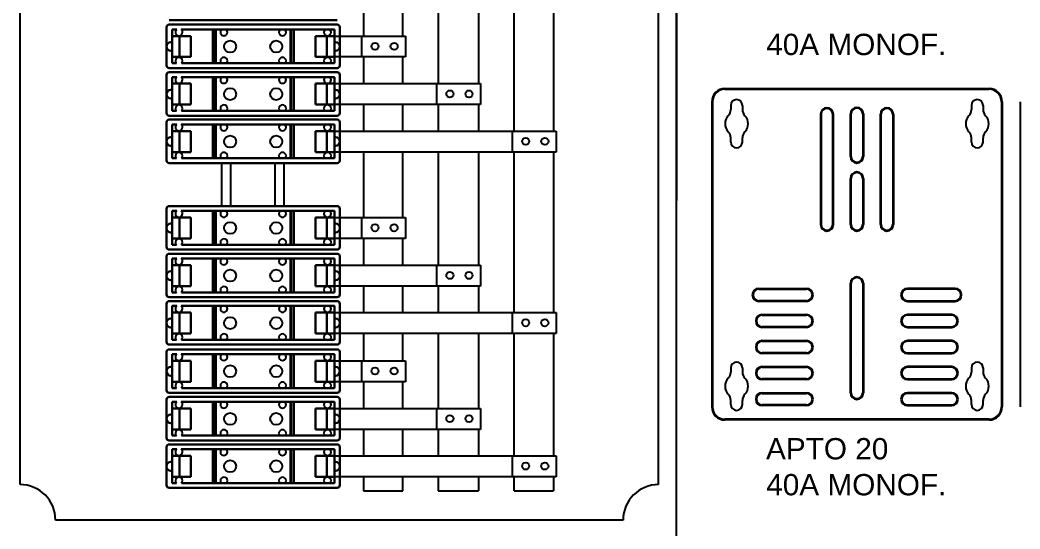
# Model space of a CAD drawing. Header units: millimetres. Extents: x 425 to 646, y 332 to 411.
# Drawn here: x 495.04 to 495.604, y 359.065 to 359.352 of the extents above; entities that cross this region are included whole.
import ezdxf

# ---------------------------------------------------------------- set-up
doc = ezdxf.new("R2010")
doc.units = ezdxf.units.MM
doc.styles.add('ARIAL', font='arial.ttf')

msp = doc.modelspace()

# ---------------------------------------------------------------- linework, layer by layer
for p, q in [((495.4099152381539, 359.2501881768012), (495.4099152381539, 359.8201881768011)), ((495.4099152381539, 359.0601881768011), (495.4099152381539, 359.8201881768011)), ((495.4099152381539, 359.8201881768011), (495.4099152381539, 359.2501881768012)), ((495.0399152381538, 359.0901881768013), (495.0399152381538, 359.7901881768014)), ((495.3999152381539, 359.0901881768013), (495.3999152381539, 359.7901881768014)), ((495.2756934122586, 359.3848130518093), (495.2756934122586, 359.3160186072787)), ((495.2984134122588, 359.3848130518093), (495.2984134122588, 359.3160186072787)), ((495.2334733708809, 359.3581167783486), (495.2334733708809, 359.3428374943389)), ((495.2556933708807, 359.3428374943389), (495.2556933708807, 359.3581167783486)), ((495.3184134536369, 359.2893223338181), (495.3184134536369, 359.3581167783486)), ((495.3406334536367, 359.3581167783486), (495.3406334536367, 359.2893223338181)), ((495.2149731489918, 359.3428374943389), (495.2572462626241, 359.3428374943389)), ((495.2324571252705, 359.3428374943389), (495.2324571252705, 359.3310374943389)), ((495.2572462626241, 359.3428374943389), (495.2572462626241, 359.3310374943389)), ((495.2572462626241, 359.3310374943389), (495.2149731489918, 359.3310374943389)), ((495.2334733708809, 359.3310374943389), (495.2334733708809, 359.3160186072787)), ((495.2556933708807, 359.3160186072787), (495.2556933708807, 359.3310374943389)), ((495.2149731489918, 359.3160186072787), (495.2994663040022, 359.3160186072787)), ((495.2746771666485, 359.3160186072787), (495.2746771666485, 359.3042186072785)), ((495.2994663040022, 359.3160186072787), (495.2994663040022, 359.3042186072785)), ((495.4372640768993, 359.3132590035389), (495.5861640768995, 359.3132590035389)), ((495.4372640768993, 359.3128590035385), (495.5861640768995, 359.3128590035385)), ((495.5795496638921, 359.307059036815), (495.5795496638921, 359.307059036815)), ((495.2994663040022, 359.3042186072785), (495.2149731489918, 359.3042186072785)), ((495.2334733708809, 359.3042186072785), (495.2334733708809, 359.2893223338181)), ((495.2556933708807, 359.2893223338181), (495.2556933708807, 359.3042186072785)), ((495.2756934122586, 359.3042186072785), (495.2756934122586, 359.2893223338181)), ((495.2984134122588, 359.3042186072785), (495.2984134122588, 359.2893223338181)), ((495.4298640768996, 359.3058590035387), (495.4298640768996, 359.1339790035386)), ((495.4302640768995, 359.3058590035387), (495.4302640768995, 359.1339790035386)), ((495.4405934899071, 359.303774036815), (495.4405934899071, 359.3014345477704)), ((495.4471634899069, 359.303774036815), (495.4471634899069, 359.3014345477704)), ((495.5762646638919, 359.303774036815), (495.5762646638919, 359.3014345477704)), ((495.5828346638921, 359.303774036815), (495.5828346638921, 359.3014345477704)), ((495.5931640768995, 359.3058590035387), (495.5931640768995, 359.1339790035386)), ((495.5935640768994, 359.3058590035387), (495.5935640768994, 359.1339790035386)), ((495.6036224586949, 359.3058590035387), (495.6036224586949, 359.1339790035386)), ((495.4911640768995, 359.2988090035387), (495.4911640768995, 359.236659003539)), ((495.4915640768996, 359.2988090035387), (495.4915640768996, 359.236659003539)), ((495.4980640768993, 359.236659003539), (495.4980640768993, 359.2988090035387)), ((495.4984640768994, 359.236659003539), (495.4984640768994, 359.2988090035387)), ((495.5080640768993, 359.2749590035387), (495.5080640768993, 359.2989590035388)), ((495.5084640768997, 359.2749590035387), (495.5084640768997, 359.2989590035388)), ((495.5149640768996, 359.2989590035388), (495.5149640768996, 359.2749590035387)), ((495.5153640768995, 359.2989590035388), (495.5153640768995, 359.2749590035387)), ((495.5249640768994, 359.236659003539), (495.5249640768994, 359.2988090035387)), ((495.5253640768995, 359.236659003539), (495.5253640768995, 359.2988090035387)), ((495.5318640768997, 359.2988090035387), (495.5318640768997, 359.236659003539)), ((495.5322640768994, 359.2988090035387), (495.5322640768994, 359.236659003539)), ((495.2149731489918, 359.2893223338181), (495.3421863453801, 359.2893223338181)), ((495.3173972080263, 359.2893223338181), (495.3173972080263, 359.2775223338181)), ((495.3421863453801, 359.2893223338181), (495.3421863453801, 359.2775223338181)), ((495.4405934899071, 359.283144036815), (495.4405934899071, 359.2854835258595)), ((495.4471634899069, 359.283144036815), (495.4471634899069, 359.2854835258595)), ((495.5762646638919, 359.283144036815), (495.5762646638919, 359.2854835258595)), ((495.5828346638921, 359.283144036815), (495.5828346638921, 359.2854835258595)), ((495.0399152381538, 359.2801881768012), (495.0399152381538, 359.2801881768012)), ((495.0399152381538, 359.2801881768012), (495.0399152381538, 359.2801881768012)), ((495.3421863453801, 359.2775223338181), (495.2149731489918, 359.2775223338181)), ((495.2334733708809, 359.2775223338181), (495.2334733708809, 359.2406199681802)), ((495.2556933708807, 359.2406199681802), (495.2556933708807, 359.2775223338181)), ((495.2756934122586, 359.2775223338181), (495.2756934122586, 359.2138010811198)), ((495.2984134122588, 359.2775223338181), (495.2984134122588, 359.2138010811198)), ((495.3184134536369, 359.1871048076594), (495.3184134536369, 359.2775223338181)), ((495.3406334536367, 359.2775223338181), (495.3406334536367, 359.1871048076594)), ((495.1537741233975, 359.2470699681803), (495.1537741233975, 359.2712723338182)), ((495.1587741233973, 359.2470699681803), (495.1587741233973, 359.2712723338182)), ((495.1837741233972, 359.2470699681803), (495.1837741233972, 359.2712723338182)), ((495.1887741233973, 359.2470699681803), (495.1887741233973, 359.2712723338182)), ((495.5080640768993, 359.236659003539), (495.5080640768993, 359.2626590035388)), ((495.5084640768997, 359.236659003539), (495.5084640768997, 359.2626590035388)), ((495.5149640768996, 359.2626590035388), (495.5149640768996, 359.236659003539)), ((495.5153640768995, 359.2626590035388), (495.5153640768995, 359.236659003539)), ((495.2149731489918, 359.2406199681802), (495.2572462626241, 359.2406199681802)), ((495.2324571252705, 359.2406199681802), (495.2324571252705, 359.2288199681805)), ((495.2572462626241, 359.2406199681802), (495.2572462626241, 359.2288199681805)), ((495.2572462626241, 359.2288199681805), (495.2149731489918, 359.2288199681805)), ((495.2334733708809, 359.2288199681805), (495.2334733708809, 359.2138010811198)), ((495.2556933708807, 359.2138010811198), (495.2556933708807, 359.2288199681805)), ((495.5117140768996, 359.2334090035388), (495.5117140768996, 359.2334090035388)), ((495.5117140768996, 359.2334090035388), (495.5117140768996, 359.2334090035388)), ((495.5117140768996, 359.2334090035388), (495.5117140768996, 359.2334090035388)), ((495.5117140768996, 359.232609003539), (495.5117140768996, 359.232609003539)), ((495.5117140768996, 359.232609003539), (495.5117140768996, 359.232609003539)), ((495.5117140768996, 359.232609003539), (495.5117140768996, 359.232609003539)), ((495.2149731489918, 359.2138010811198), (495.2994663040022, 359.2138010811198)), ((495.2746771666485, 359.2138010811198), (495.2746771666485, 359.2020010811198)), ((495.2994663040022, 359.2138010811198), (495.2994663040022, 359.2020010811198)), ((495.2994663040022, 359.2020010811198), (495.2149731489918, 359.2020010811198)), ((495.2334733708809, 359.2020010811198), (495.2334733708809, 359.1871048076594)), ((495.2556933708807, 359.1871048076594), (495.2556933708807, 359.2020010811198)), ((495.2756934122586, 359.2020010811198), (495.2756934122586, 359.1871048076594)), ((495.2984134122588, 359.2020010811198), (495.2984134122588, 359.1871048076594)), ((495.4563641036364, 359.2006789987886), (495.4833141036366, 359.2006789987886)), ((495.4563641036364, 359.2002789987885), (495.4833141036366, 359.2002789987885)), ((495.5080640768993, 359.1418590035387), (495.5080640768993, 359.2035590035389)), ((495.5084640768997, 359.1418590035387), (495.5084640768997, 359.2035590035389)), ((495.5149640768996, 359.2035590035389), (495.5149640768996, 359.1418590035387)), ((495.5153640768995, 359.2035590035389), (495.5153640768995, 359.1418590035387)), ((495.5670640501626, 359.2006789987886), (495.5401140501627, 359.2006789987886)), ((495.5670640501626, 359.2002789987885), (495.5401140501627, 359.2002789987885)), ((495.4531141036364, 359.1970289987885), (495.4531141036364, 359.1970289987885)), ((495.4865641036363, 359.1970289987885), (495.4865641036363, 359.1970289987885)), ((495.5368640501625, 359.1970289987885), (495.5368640501625, 359.1970289987885)), ((495.5703140501626, 359.1970289987885), (495.5703140501626, 359.1970289987885)), ((495.4833141036366, 359.1937789987887), (495.4563641036364, 359.1937789987887)), ((495.4833141036366, 359.1933789987886), (495.4563641036364, 359.1933789987886)), ((495.5401140501627, 359.1937789987887), (495.5670640501626, 359.1937789987887)), ((495.5401140501627, 359.1933789987886), (495.5670640501626, 359.1933789987886)), ((495.2149731489918, 359.1871048076594), (495.3421863453801, 359.1871048076594)), ((495.3173972080263, 359.1871048076594), (495.3173972080263, 359.1753048076596)), ((495.3421863453801, 359.1871048076594), (495.3421863453801, 359.1753048076596)), ((495.4583141036365, 359.1859989987884), (495.4833141036366, 359.1859989987884)), ((495.4583141036365, 359.1855989987887), (495.4833141036366, 359.1855989987887)), ((495.5651140501625, 359.1859989987884), (495.5401140501627, 359.1859989987884)), ((495.5651140501625, 359.1855989987887), (495.5401140501627, 359.1855989987887)), ((495.4833141036366, 359.1790989987885), (495.4583141036365, 359.1790989987885)), ((495.4833141036366, 359.1786989987886), (495.4583141036365, 359.1786989987886)), ((495.5401140501627, 359.1790989987885), (495.5651140501625, 359.1790989987885)), ((495.5401140501627, 359.1786989987886), (495.5651140501625, 359.1786989987886)), ((495.3421863453801, 359.1753048076596), (495.2149731489918, 359.1753048076596)), ((495.2334733708809, 359.1753048076596), (495.2334733708809, 359.1602859205989)), ((495.2556933708807, 359.1602859205989), (495.2556933708807, 359.1753048076596)), ((495.2756934122586, 359.1753048076596), (495.2756934122586, 359.1331066365894)), ((495.2984134122588, 359.1753048076596), (495.2984134122588, 359.1331066365894)), ((495.3184134536369, 359.1064103631288), (495.3184134536369, 359.1753048076596)), ((495.3406334536367, 359.1753048076596), (495.3406334536367, 359.1064103631288)), ((495.4583141036365, 359.1713189987886), (495.4833141036366, 359.1713189987886)), ((495.4583141036365, 359.1709189987887), (495.4833141036366, 359.1709189987887)), ((495.5651140501625, 359.1713189987886), (495.5401140501627, 359.1713189987886)), ((495.5651140501625, 359.1709189987887), (495.5401140501627, 359.1709189987887)), ((495.4833141036366, 359.1644189987887), (495.4583141036365, 359.1644189987887)), ((495.4833141036366, 359.1640189987886), (495.4583141036365, 359.1640189987886)), ((495.5117140768996, 359.1638090035385), (495.5117140768996, 359.1638090035385)), ((495.5117140768996, 359.1638090035385), (495.5117140768996, 359.1638090035385)), ((495.5117140768996, 359.1638090035385), (495.5117140768996, 359.1638090035385)), ((495.5401140501627, 359.1644189987887), (495.5651140501625, 359.1644189987887)), ((495.5401140501627, 359.1640189987886), (495.5651140501625, 359.1640189987886)), ((495.2149731489918, 359.1599255236497), (495.2572462626241, 359.1599255236497)), ((495.2324571252705, 359.1599255236497), (495.2324571252705, 359.1481255236497)), ((495.2572462626241, 359.1599255236497), (495.2572462626241, 359.1481255236497)), ((495.4405934899071, 359.1559240368151), (495.4405934899071, 359.1535845477702)), ((495.4438784899071, 359.1592090368149), (495.4438784899071, 359.1592090368149)), ((495.4471634899069, 359.1559240368151), (495.4471634899069, 359.1535845477702)), ((495.4583141036365, 359.1566389987888), (495.4833141036366, 359.1566389987888)), ((495.4583141036365, 359.1562389987885), (495.4833141036366, 359.1562389987885)), ((495.5651140501625, 359.1566389987888), (495.5401140501627, 359.1566389987888)), ((495.5651140501625, 359.1562389987885), (495.5401140501627, 359.1562389987885)), ((495.5762646638919, 359.1559240368151), (495.5762646638919, 359.1535845477702)), ((495.5795496638921, 359.1592090368149), (495.5795496638921, 359.1592090368149)), ((495.5828346638921, 359.1559240368151), (495.5828346638921, 359.1535845477702)), ((495.4833141036366, 359.1497389987885), (495.4583141036365, 359.1497389987885)), ((495.4833141036366, 359.1493389987886), (495.4583141036365, 359.1493389987886)), ((495.5401140501627, 359.1497389987885), (495.5651140501625, 359.1497389987885)), ((495.5401140501627, 359.1493389987886), (495.5651140501625, 359.1493389987886)), ((495.2572462626241, 359.1481255236497), (495.2149731489918, 359.1481255236497)), ((495.2334733708809, 359.1481255236497), (495.2334733708809, 359.1331066365894)), ((495.2334733708809, 359.1481255236497), (495.2334733708809, 359.1331066365894)), ((495.2556933708807, 359.1331066365894), (495.2556933708807, 359.1481255236497)), ((495.2556933708807, 359.1331066365894), (495.2556933708807, 359.1481255236497)), ((495.4583141036365, 359.1419589987886), (495.4833141036366, 359.1419589987886)), ((495.4583141036365, 359.1415589987887), (495.4833141036366, 359.1415589987887)), ((495.5651140501625, 359.1419589987886), (495.5401140501627, 359.1419589987886)), ((495.5651140501625, 359.1415589987887), (495.5401140501627, 359.1415589987887)), ((495.2149731489918, 359.1331066365894), (495.2994663040022, 359.1331066365894)), ((495.2746771666485, 359.1331066365894), (495.2746771666485, 359.1213066365895)), ((495.2994663040022, 359.1331066365894), (495.2994663040022, 359.1213066365895)), ((495.4405934899071, 359.1352940368149), (495.4405934899071, 359.1376335258597)), ((495.4471634899069, 359.1352940368149), (495.4471634899069, 359.1376335258597)), ((495.4471634899069, 359.1352940368149), (495.4471634899069, 359.1376335258597)), ((495.4833141036366, 359.1350589987887), (495.4583141036365, 359.1350589987887)), ((495.4833141036366, 359.1346589987884), (495.4583141036365, 359.1346589987884)), ((495.5401140501627, 359.1350589987887), (495.5651140501625, 359.1350589987887)), ((495.5401140501627, 359.1346589987884), (495.5651140501625, 359.1346589987884)), ((495.5762646638919, 359.1352940368149), (495.5762646638919, 359.1376335258597)), ((495.5828346638921, 359.1352940368149), (495.5828346638921, 359.1376335258597)), ((495.5861640768995, 359.1269790035387), (495.4372640768993, 359.1269790035387)), ((495.2994663040022, 359.1213066365895), (495.2149731489918, 359.1213066365895)), ((495.2334733708809, 359.1213066365895), (495.2334733708809, 359.1064103631288)), ((495.2334733708809, 359.1213066365895), (495.2334733708809, 359.1064103631288)), ((495.2556933708807, 359.1064103631288), (495.2556933708807, 359.1213066365895)), ((495.2556933708807, 359.1064103631288), (495.2556933708807, 359.1213066365895)), ((495.2756934122586, 359.1213066365895), (495.2756934122586, 359.1064103631288)), ((495.2984134122588, 359.1213066365895), (495.2984134122588, 359.1064103631288)), ((495.5861640768995, 359.1265790035388), (495.4372640768993, 359.1265790035388)), ((495.2149731489918, 359.1064103631288), (495.3421863453801, 359.1064103631288)), ((495.3173972080263, 359.1064103631288), (495.3173972080263, 359.0946103631288)), ((495.3421863453801, 359.1064103631288), (495.3421863453801, 359.0946103631288)), ((495.3421863453801, 359.0946103631288), (495.2149731489918, 359.0946103631288)), ((495.2334733708809, 359.0946103631288), (495.2334733708809, 359.0866172260253)), ((495.2556933708807, 359.0866172260253), (495.2556933708807, 359.0946103631288)), ((495.2756934122586, 359.0946103631288), (495.2756934122586, 359.0866172260253)), ((495.2984134122588, 359.0946103631288), (495.2984134122588, 359.0866172260253)), ((495.3184134536364, 359.0866172260253), (495.3184134536369, 359.0946103631288)), ((495.3406334536367, 359.0946103631288), (495.3406334536367, 359.0866172260253)), ((495.2334733708809, 359.0866172260253), (495.2556933708807, 359.0866172260253)), ((495.2756934122586, 359.0866172260253), (495.2984134122588, 359.0866172260253)), ((495.3184134536369, 359.0866172260253), (495.3406334536367, 359.0866172260253)), ((495.3799152381537, 359.0701881768014), (495.0599152381538, 359.0701881768014))]:
    msp.add_line(p, q)
at = {"lineweight": 30}
for p, q in [((495.1225231489919, 359.3477874943389), (495.1225231489919, 359.3262874943389)), ((495.1240231489922, 359.3518667783485), (495.2187231489921, 359.3518667783485)), ((495.1240231489922, 359.3492874943388), (495.2187231489921, 359.3492874943388)), ((495.125623148992, 359.3465874943388), (495.125623148992, 359.327487494339)), ((495.125623148992, 359.3465874943388), (495.1282614511368, 359.3465874943388)), ((495.1307643038554, 359.3465874943388), (495.217123148992, 359.3465874943388)), ((495.1485481489918, 359.3465874943388), (495.1485481489918, 359.327487494339)), ((495.148748148992, 359.3465874943388), (495.148748148992, 359.327487494339)), ((495.150098148992, 359.3465874943388), (495.150098148992, 359.327487494339)), ((495.1502981489921, 359.3465874943388), (495.1502981489921, 359.327487494339)), ((495.1924481489919, 359.3465874943388), (495.1924481489919, 359.327487494339)), ((495.1926481489919, 359.3465874943388), (495.1926481489919, 359.327487494339)), ((495.1939981489919, 359.3465874943388), (495.1939981489919, 359.327487494339)), ((495.194198148992, 359.3465874943388), (495.194198148992, 359.327487494339)), ((495.217123148992, 359.3465874943388), (495.217123148992, 359.327487494339)), ((495.2202231489919, 359.3477874943389), (495.2202231489919, 359.3262874943389)), ((495.125623148992, 359.3428374943389), (495.136273148992, 359.3428374943389)), ((495.1298231489919, 359.3428374943389), (495.1298231489919, 359.3310374943389)), ((495.136273148992, 359.3428374943389), (495.136273148992, 359.3310374943389)), ((495.217123148992, 359.3428374943389), (495.2064731489921, 359.3428374943389)), ((495.2064731489921, 359.3428374943389), (495.2064731489921, 359.3310374943389)), ((495.2129231489919, 359.3428374943389), (495.2129231489919, 359.3310374943389)), ((495.1250231489919, 359.3394374943391), (495.125623148992, 359.3394374943391)), ((495.1251231489919, 359.3394374943391), (495.125623148992, 359.3394374943391)), ((495.2177231489921, 359.3394374943391), (495.217123148992, 359.3394374943391)), ((495.1250231489919, 359.3344374943388), (495.125623148992, 359.3344374943388)), ((495.1251231489919, 359.3344374943388), (495.125623148992, 359.3344374943388)), ((495.125623148992, 359.3310374943389), (495.136273148992, 359.3310374943389)), ((495.217123148992, 359.3310374943389), (495.2064731489921, 359.3310374943389)), ((495.2177231489921, 359.3344374943388), (495.217123148992, 359.3344374943388)), ((495.1240231489922, 359.324787494339), (495.2187231489921, 359.324787494339)), ((495.125623148992, 359.327487494339), (495.1280465519852, 359.327487494339)), ((495.130979203007, 359.327487494339), (495.217123148992, 359.327487494339)), ((495.1225231489919, 359.3209686072787), (495.1225231489919, 359.2994686072786)), ((495.1240231489922, 359.3224686072786), (495.2187231489921, 359.3224686072786)), ((495.125623148992, 359.3197686072785), (495.125623148992, 359.3006686072783)), ((495.125623148992, 359.3197686072785), (495.1282614511368, 359.3197686072785)), ((495.1307643038554, 359.3197686072785), (495.217123148992, 359.3197686072785)), ((495.1485481489918, 359.3197686072785), (495.1485481489918, 359.3006686072783)), ((495.148748148992, 359.3197686072785), (495.148748148992, 359.3006686072783)), ((495.150098148992, 359.3197686072785), (495.150098148992, 359.3006686072783)), ((495.1502981489921, 359.3197686072785), (495.1502981489921, 359.3006686072783)), ((495.1924481489919, 359.3197686072785), (495.1924481489919, 359.3006686072783)), ((495.1926481489919, 359.3197686072785), (495.1926481489919, 359.3006686072783)), ((495.1939981489919, 359.3197686072785), (495.1939981489919, 359.3006686072783)), ((495.194198148992, 359.3197686072785), (495.194198148992, 359.3006686072783)), ((495.217123148992, 359.3197686072785), (495.217123148992, 359.3006686072783)), ((495.2202231489919, 359.3209686072787), (495.2202231489919, 359.2994686072786)), ((495.125623148992, 359.3160186072787), (495.136273148992, 359.3160186072787)), ((495.1298231489919, 359.3160186072787), (495.1298231489919, 359.3042186072785)), ((495.136273148992, 359.3160186072787), (495.136273148992, 359.3042186072785)), ((495.217123148992, 359.3160186072787), (495.2064731489921, 359.3160186072787)), ((495.2064731489921, 359.3160186072787), (495.2064731489921, 359.3042186072785)), ((495.2129231489919, 359.3160186072787), (495.2129231489919, 359.3042186072785)), ((495.1250231489919, 359.3126186072786), (495.125623148992, 359.3126186072786)), ((495.1250231489919, 359.3076186072785), (495.125623148992, 359.3076186072785)), ((495.1251231489919, 359.3126186072786), (495.125623148992, 359.3126186072786)), ((495.1251231489919, 359.3076186072785), (495.125623148992, 359.3076186072785)), ((495.2177231489921, 359.3126186072786), (495.217123148992, 359.3126186072786)), ((495.2177231489921, 359.3076186072785), (495.217123148992, 359.3076186072785)), ((495.125623148992, 359.3042186072785), (495.136273148992, 359.3042186072785)), ((495.217123148992, 359.3042186072785), (495.2064731489921, 359.3042186072785)), ((495.1240231489922, 359.2979686072786), (495.2187231489921, 359.2979686072786)), ((495.1240231489922, 359.2957723338179), (495.2187231489921, 359.2957723338179)), ((495.125623148992, 359.3006686072783), (495.1280465519852, 359.3006686072783)), ((495.130979203007, 359.3006686072783), (495.217123148992, 359.3006686072783)), ((495.1225231489919, 359.2942723338181), (495.1225231489919, 359.272772333818)), ((495.125623148992, 359.2930723338179), (495.125623148992, 359.2739723338182)), ((495.125623148992, 359.2930723338179), (495.1282614511368, 359.2930723338179)), ((495.1307643038554, 359.2930723338179), (495.217123148992, 359.2930723338179)), ((495.1485481489918, 359.2930723338179), (495.1485481489918, 359.2739723338182)), ((495.148748148992, 359.2930723338179), (495.148748148992, 359.2739723338182)), ((495.150098148992, 359.2930723338179), (495.150098148992, 359.2739723338182)), ((495.1502981489921, 359.2930723338179), (495.1502981489921, 359.2739723338182)), ((495.1924481489919, 359.2930723338179), (495.1924481489919, 359.2739723338182)), ((495.1926481489919, 359.2930723338179), (495.1926481489919, 359.2739723338182)), ((495.1939981489919, 359.2930723338179), (495.1939981489919, 359.2739723338182)), ((495.194198148992, 359.2930723338179), (495.194198148992, 359.2739723338182)), ((495.217123148992, 359.2930723338179), (495.217123148992, 359.2739723338182)), ((495.2202231489919, 359.2942723338181), (495.2202231489919, 359.272772333818)), ((495.1250231489919, 359.2859223338182), (495.125623148992, 359.2859223338182)), ((495.1251231489919, 359.2859223338182), (495.125623148992, 359.2859223338182)), ((495.125623148992, 359.2893223338181), (495.136273148992, 359.2893223338181)), ((495.1298231489919, 359.2893223338181), (495.1298231489919, 359.2775223338181)), ((495.136273148992, 359.2893223338181), (495.136273148992, 359.2775223338181)), ((495.217123148992, 359.2893223338181), (495.2064731489921, 359.2893223338181)), ((495.2064731489921, 359.2893223338181), (495.2064731489921, 359.2775223338181)), ((495.2129231489919, 359.2893223338181), (495.2129231489919, 359.2775223338181)), ((495.2177231489921, 359.2859223338182), (495.217123148992, 359.2859223338182)), ((495.1250231489919, 359.2809223338179), (495.125623148992, 359.2809223338179)), ((495.1251231489919, 359.2809223338179), (495.125623148992, 359.2809223338179)), ((495.2177231489921, 359.2809223338179), (495.217123148992, 359.2809223338179)), ((495.125623148992, 359.2775223338181), (495.136273148992, 359.2775223338181)), ((495.125623148992, 359.2739723338182), (495.1280465519852, 359.2739723338182)), ((495.130979203007, 359.2739723338182), (495.217123148992, 359.2739723338182)), ((495.217123148992, 359.2775223338181), (495.2064731489921, 359.2775223338181)), ((495.1240231489922, 359.2712723338182), (495.2187231489921, 359.2712723338182)), ((495.1225231489919, 359.2455699681802), (495.1225231489919, 359.2240699681802)), ((495.1240231489922, 359.2470699681803), (495.2187231489921, 359.2470699681803)), ((495.2202231489919, 359.2455699681802), (495.2202231489919, 359.2240699681802)), ((495.125623148992, 359.2443699681803), (495.125623148992, 359.2252699681803)), ((495.125623148992, 359.2443699681803), (495.1282614511368, 359.2443699681803)), ((495.125623148992, 359.2406199681802), (495.136273148992, 359.2406199681802)), ((495.1298231489919, 359.2406199681802), (495.1298231489919, 359.2288199681805)), ((495.1307643038554, 359.2443699681803), (495.217123148992, 359.2443699681803)), ((495.136273148992, 359.2406199681802), (495.136273148992, 359.2288199681805)), ((495.1485481489918, 359.2443699681803), (495.1485481489918, 359.2252699681803)), ((495.148748148992, 359.2443699681803), (495.148748148992, 359.2252699681803)), ((495.150098148992, 359.2443699681803), (495.150098148992, 359.2252699681803)), ((495.1502981489921, 359.2443699681803), (495.1502981489921, 359.2252699681803)), ((495.1924481489919, 359.2443699681803), (495.1924481489919, 359.2252699681803)), ((495.1926481489919, 359.2443699681803), (495.1926481489919, 359.2252699681803)), ((495.1939981489919, 359.2443699681803), (495.1939981489919, 359.2252699681803)), ((495.194198148992, 359.2443699681803), (495.194198148992, 359.2252699681803)), ((495.217123148992, 359.2406199681802), (495.2064731489921, 359.2406199681802)), ((495.2064731489921, 359.2406199681802), (495.2064731489921, 359.2288199681805)), ((495.2129231489919, 359.2406199681802), (495.2129231489919, 359.2288199681805)), ((495.217123148992, 359.2443699681803), (495.217123148992, 359.2252699681803)), ((495.1250231489919, 359.2372199681802), (495.125623148992, 359.2372199681802)), ((495.1251231489919, 359.2372199681802), (495.125623148992, 359.2372199681802)), ((495.2177231489921, 359.2372199681802), (495.217123148992, 359.2372199681802)), ((495.1250231489919, 359.2322199681803), (495.125623148992, 359.2322199681803)), ((495.1251231489919, 359.2322199681803), (495.125623148992, 359.2322199681803)), ((495.125623148992, 359.2288199681805), (495.136273148992, 359.2288199681805)), ((495.217123148992, 359.2288199681805), (495.2064731489921, 359.2288199681805)), ((495.2177231489921, 359.2322199681803), (495.217123148992, 359.2322199681803)), ((495.1240231489922, 359.2225699681803), (495.2187231489921, 359.2225699681803)), ((495.125623148992, 359.2252699681803), (495.1280465519852, 359.2252699681803)), ((495.130979203007, 359.2252699681803), (495.217123148992, 359.2252699681803)), ((495.1225231489919, 359.2187510811198), (495.1225231489919, 359.1972510811197)), ((495.1240231489922, 359.2202510811201), (495.2187231489921, 359.2202510811201)), ((495.125623148992, 359.2175510811201), (495.125623148992, 359.1984510811199)), ((495.125623148992, 359.2175510811201), (495.1282614511368, 359.2175510811201)), ((495.1307643038554, 359.2175510811201), (495.217123148992, 359.2175510811201)), ((495.1485481489918, 359.2175510811201), (495.1485481489918, 359.1984510811199)), ((495.148748148992, 359.2175510811201), (495.148748148992, 359.1984510811199)), ((495.150098148992, 359.2175510811201), (495.150098148992, 359.1984510811199)), ((495.1502981489921, 359.2175510811201), (495.1502981489921, 359.1984510811199)), ((495.1924481489919, 359.2175510811201), (495.1924481489919, 359.1984510811199)), ((495.1926481489919, 359.2175510811201), (495.1926481489919, 359.1984510811199)), ((495.1939981489919, 359.2175510811201), (495.1939981489919, 359.1984510811199)), ((495.194198148992, 359.2175510811201), (495.194198148992, 359.1984510811199)), ((495.217123148992, 359.2175510811201), (495.217123148992, 359.1984510811199)), ((495.2202231489919, 359.2187510811198), (495.2202231489919, 359.1972510811197)), ((495.125623148992, 359.2138010811198), (495.136273148992, 359.2138010811198)), ((495.1298231489919, 359.2138010811198), (495.1298231489919, 359.2020010811198)), ((495.136273148992, 359.2138010811198), (495.136273148992, 359.2020010811198)), ((495.217123148992, 359.2138010811198), (495.2064731489921, 359.2138010811198)), ((495.2064731489921, 359.2138010811198), (495.2064731489921, 359.2020010811198)), ((495.2129231489919, 359.2138010811198), (495.2129231489919, 359.2020010811198)), ((495.1250231489919, 359.2104010811199), (495.125623148992, 359.2104010811199)), ((495.1251231489919, 359.2104010811199), (495.125623148992, 359.2104010811199)), ((495.2177231489921, 359.2104010811199), (495.217123148992, 359.2104010811199)), ((495.1250231489919, 359.20540108112), (495.125623148992, 359.20540108112)), ((495.1251231489919, 359.20540108112), (495.125623148992, 359.20540108112)), ((495.125623148992, 359.2020010811198), (495.136273148992, 359.2020010811198)), ((495.217123148992, 359.2020010811198), (495.2064731489921, 359.2020010811198)), ((495.2177231489921, 359.20540108112), (495.217123148992, 359.20540108112)), ((495.1240231489922, 359.1957510811199), (495.2187231489921, 359.1957510811199)), ((495.125623148992, 359.1984510811199), (495.1280465519852, 359.1984510811199)), ((495.130979203007, 359.1984510811199), (495.217123148992, 359.1984510811199)), ((495.1225231489919, 359.1920548076594), (495.1225231489919, 359.1705548076593)), ((495.1240231489922, 359.1935548076594), (495.2187231489921, 359.1935548076594)), ((495.125623148992, 359.1908548076594), (495.125623148992, 359.1717548076595)), ((495.125623148992, 359.1908548076594), (495.1282614511368, 359.1908548076594)), ((495.1307643038554, 359.1908548076594), (495.217123148992, 359.1908548076594)), ((495.1485481489918, 359.1908548076594), (495.1485481489918, 359.1717548076595)), ((495.148748148992, 359.1908548076594), (495.148748148992, 359.1717548076595)), ((495.150098148992, 359.1908548076594), (495.150098148992, 359.1717548076595)), ((495.1502981489921, 359.1908548076594), (495.1502981489921, 359.1717548076595)), ((495.1924481489919, 359.1908548076594), (495.1924481489919, 359.1717548076595)), ((495.1926481489919, 359.1908548076594), (495.1926481489919, 359.1717548076595)), ((495.1939981489919, 359.1908548076594), (495.1939981489919, 359.1717548076595)), ((495.194198148992, 359.1908548076594), (495.194198148992, 359.1717548076595)), ((495.217123148992, 359.1908548076594), (495.217123148992, 359.1717548076595)), ((495.2202231489919, 359.1920548076594), (495.2202231489919, 359.1705548076593)), ((495.1250231489919, 359.1837048076593), (495.125623148992, 359.1837048076593)), ((495.1251231489919, 359.1837048076593), (495.125623148992, 359.1837048076593)), ((495.125623148992, 359.1871048076594), (495.136273148992, 359.1871048076594)), ((495.1298231489919, 359.1871048076594), (495.1298231489919, 359.1753048076596)), ((495.136273148992, 359.1871048076594), (495.136273148992, 359.1753048076596)), ((495.217123148992, 359.1871048076594), (495.2064731489921, 359.1871048076594)), ((495.2064731489921, 359.1871048076594), (495.2064731489921, 359.1753048076596)), ((495.2129231489919, 359.1871048076594), (495.2129231489919, 359.1753048076596)), ((495.2177231489921, 359.1837048076593), (495.217123148992, 359.1837048076593)), ((495.1250231489919, 359.1787048076594), (495.125623148992, 359.1787048076594)), ((495.1251231489919, 359.1787048076594), (495.125623148992, 359.1787048076594)), ((495.2177231489921, 359.1787048076594), (495.217123148992, 359.1787048076594)), ((495.125623148992, 359.1753048076596), (495.136273148992, 359.1753048076596)), ((495.125623148992, 359.1717548076595), (495.1280465519852, 359.1717548076595)), ((495.130979203007, 359.1717548076595), (495.217123148992, 359.1717548076595)), ((495.217123148992, 359.1753048076596), (495.2064731489921, 359.1753048076596)), ((495.1240231489922, 359.1690548076594), (495.2187231489921, 359.1690548076594)), ((495.1240231489922, 359.1663755236495), (495.2187231489921, 359.1663755236495)), ((495.1225231489919, 359.1648755236497), (495.1225231489919, 359.1433755236499)), ((495.125623148992, 359.1636755236495), (495.125623148992, 359.1445755236496)), ((495.125623148992, 359.1636755236495), (495.1282614511368, 359.1636755236495)), ((495.1307643038554, 359.1636755236495), (495.217123148992, 359.1636755236495)), ((495.1485481489918, 359.1636755236495), (495.1485481489918, 359.1445755236496)), ((495.148748148992, 359.1636755236495), (495.148748148992, 359.1445755236496)), ((495.150098148992, 359.1636755236495), (495.150098148992, 359.1445755236496)), ((495.1502981489921, 359.1636755236495), (495.1502981489921, 359.1445755236496)), ((495.1924481489919, 359.1636755236495), (495.1924481489919, 359.1445755236496)), ((495.1926481489919, 359.1636755236495), (495.1926481489919, 359.1445755236496)), ((495.1939981489919, 359.1636755236495), (495.1939981489919, 359.1445755236496)), ((495.194198148992, 359.1636755236495), (495.194198148992, 359.1445755236496)), ((495.217123148992, 359.1636755236495), (495.217123148992, 359.1445755236496)), ((495.2202231489919, 359.1648755236497), (495.2202231489919, 359.1433755236499)), ((495.1250231489919, 359.1565255236499), (495.125623148992, 359.1565255236499)), ((495.1251231489919, 359.1565255236499), (495.125623148992, 359.1565255236499)), ((495.125623148992, 359.1599255236497), (495.136273148992, 359.1599255236497)), ((495.1298231489919, 359.1599255236497), (495.1298231489919, 359.1481255236497)), ((495.136273148992, 359.1599255236497), (495.136273148992, 359.1481255236497)), ((495.217123148992, 359.1599255236497), (495.2064731489921, 359.1599255236497)), ((495.2064731489921, 359.1599255236497), (495.2064731489921, 359.1481255236497)), ((495.2129231489919, 359.1599255236497), (495.2129231489919, 359.1481255236497)), ((495.2177231489921, 359.1565255236499), (495.217123148992, 359.1565255236499)), ((495.1250231489919, 359.1515255236495), (495.125623148992, 359.1515255236495)), ((495.1251231489919, 359.1515255236495), (495.125623148992, 359.1515255236495)), ((495.2177231489921, 359.1515255236495), (495.217123148992, 359.1515255236495)), ((495.125623148992, 359.1481255236497), (495.136273148992, 359.1481255236497)), ((495.125623148992, 359.1445755236496), (495.1280465519852, 359.1445755236496)), ((495.130979203007, 359.1445755236496), (495.217123148992, 359.1445755236496)), ((495.217123148992, 359.1481255236497), (495.2064731489921, 359.1481255236497)), ((495.1225231489919, 359.1380566365895), (495.1225231489919, 359.1165566365894)), ((495.1240231489922, 359.1418755236498), (495.2187231489921, 359.1418755236498)), ((495.1240231489922, 359.1395566365893), (495.2187231489921, 359.1395566365893)), ((495.2202231489919, 359.1380566365895), (495.2202231489919, 359.1165566365894)), ((495.125623148992, 359.1368566365893), (495.125623148992, 359.1177566365891)), ((495.125623148992, 359.1368566365893), (495.1282614511368, 359.1368566365893)), ((495.125623148992, 359.1331066365894), (495.136273148992, 359.1331066365894)), ((495.1298231489919, 359.1331066365894), (495.1298231489919, 359.1213066365895)), ((495.1307643038554, 359.1368566365893), (495.217123148992, 359.1368566365893)), ((495.136273148992, 359.1331066365894), (495.136273148992, 359.1213066365895)), ((495.1485481489918, 359.1368566365893), (495.1485481489918, 359.1177566365891)), ((495.148748148992, 359.1368566365893), (495.148748148992, 359.1177566365891)), ((495.150098148992, 359.1368566365893), (495.150098148992, 359.1177566365891)), ((495.1502981489921, 359.1368566365893), (495.1502981489921, 359.1177566365891)), ((495.1924481489919, 359.1368566365893), (495.1924481489919, 359.1177566365891)), ((495.1926481489919, 359.1368566365893), (495.1926481489919, 359.1177566365891)), ((495.1939981489919, 359.1368566365893), (495.1939981489919, 359.1177566365891)), ((495.194198148992, 359.1368566365893), (495.194198148992, 359.1177566365891)), ((495.217123148992, 359.1331066365894), (495.2064731489921, 359.1331066365894)), ((495.2064731489921, 359.1331066365894), (495.2064731489921, 359.1213066365895)), ((495.2129231489919, 359.1331066365894), (495.2129231489919, 359.1213066365895)), ((495.217123148992, 359.1368566365893), (495.217123148992, 359.1177566365891)), ((495.1250231489919, 359.1297066365894), (495.125623148992, 359.1297066365894)), ((495.1251231489919, 359.1297066365894), (495.125623148992, 359.1297066365894)), ((495.2177231489921, 359.1297066365894), (495.217123148992, 359.1297066365894)), ((495.1250231489919, 359.1247066365893), (495.125623148992, 359.1247066365893)), ((495.1251231489919, 359.1247066365893), (495.125623148992, 359.1247066365893)), ((495.125623148992, 359.1213066365895), (495.136273148992, 359.1213066365895)), ((495.217123148992, 359.1213066365895), (495.2064731489921, 359.1213066365895)), ((495.2177231489921, 359.1247066365893), (495.217123148992, 359.1247066365893)), ((495.125623148992, 359.1177566365891), (495.1280465519852, 359.1177566365891)), ((495.130979203007, 359.1177566365891), (495.217123148992, 359.1177566365891)), ((495.1225231489919, 359.1113603631288), (495.1225231489919, 359.089860363129)), ((495.1240231489922, 359.1150566365891), (495.2187231489921, 359.1150566365891)), ((495.1240231489922, 359.1128603631287), (495.2187231489921, 359.1128603631287)), ((495.125623148992, 359.1101603631287), (495.125623148992, 359.0910603631287)), ((495.125623148992, 359.1101603631287), (495.1282614511368, 359.1101603631287)), ((495.1307643038554, 359.1101603631287), (495.217123148992, 359.1101603631287)), ((495.1485481489918, 359.1101603631287), (495.1485481489918, 359.0910603631287)), ((495.148748148992, 359.1101603631287), (495.148748148992, 359.0910603631287)), ((495.150098148992, 359.1101603631287), (495.150098148992, 359.0910603631287)), ((495.1502981489921, 359.1101603631287), (495.1502981489921, 359.0910603631287)), ((495.1924481489919, 359.1101603631287), (495.1924481489919, 359.0910603631287)), ((495.1926481489919, 359.1101603631287), (495.1926481489919, 359.0910603631287)), ((495.1939981489919, 359.1101603631287), (495.1939981489919, 359.0910603631287)), ((495.194198148992, 359.1101603631287), (495.194198148992, 359.0910603631287)), ((495.217123148992, 359.1101603631287), (495.217123148992, 359.0910603631287)), ((495.2202231489919, 359.1113603631288), (495.2202231489919, 359.089860363129)), ((495.125623148992, 359.1064103631288), (495.136273148992, 359.1064103631288)), ((495.1298231489919, 359.1064103631288), (495.1298231489919, 359.0946103631288)), ((495.136273148992, 359.1064103631288), (495.136273148992, 359.0946103631288)), ((495.217123148992, 359.1064103631288), (495.2064731489921, 359.1064103631288)), ((495.2064731489921, 359.1064103631288), (495.2064731489921, 359.0946103631288)), ((495.2129231489919, 359.1064103631288), (495.2129231489919, 359.0946103631288)), ((495.1250231489919, 359.103010363129), (495.125623148992, 359.103010363129)), ((495.1251231489919, 359.103010363129), (495.125623148992, 359.103010363129)), ((495.2177231489921, 359.103010363129), (495.217123148992, 359.103010363129)), ((495.1250231489919, 359.0980103631287), (495.125623148992, 359.0980103631287)), ((495.1251231489919, 359.0980103631287), (495.125623148992, 359.0980103631287)), ((495.125623148992, 359.0946103631288), (495.136273148992, 359.0946103631288)), ((495.217123148992, 359.0946103631288), (495.2064731489921, 359.0946103631288)), ((495.2177231489921, 359.0980103631287), (495.217123148992, 359.0980103631287)), ((495.1240231489922, 359.0883603631289), (495.2187231489921, 359.0883603631289)), ((495.125623148992, 359.0910603631287), (495.1280465519852, 359.0910603631287)), ((495.130979203007, 359.0910603631287), (495.217123148992, 359.0910603631287))]:
    msp.add_line(p, q, dxfattribs=at)
at = {"color": 7, "lineweight": 0}
for p, q in [((495.1240231489922, 359.3518667783485), (495.2187231489921, 359.3518667783485)), ((495.1225231489919, 359.3356651835495), (495.1225231489919, 359.3262874943389)), ((495.2202231489919, 359.3262874943389), (495.2202231489919, 359.3356651835495)), ((495.1240231489922, 359.324787494339), (495.2187231489921, 359.324787494339)), ((495.1225231489919, 359.2821500230286), (495.1225231489919, 359.272772333818)), ((495.2202231489919, 359.272772333818), (495.2202231489919, 359.2821500230286)), ((495.1240231489922, 359.2712723338182), (495.2187231489921, 359.2712723338182)), ((495.1225231489919, 359.233447657391), (495.1225231489919, 359.2240699681802)), ((495.2202231489919, 359.2240699681802), (495.2202231489919, 359.233447657391)), ((495.1240231489922, 359.2225699681803), (495.2187231489921, 359.2225699681803)), ((495.1225231489919, 359.1799324968702), (495.1225231489919, 359.1705548076593)), ((495.2202231489919, 359.1705548076593), (495.2202231489919, 359.1799324968702)), ((495.1240231489922, 359.1690548076594), (495.2187231489921, 359.1690548076594)), ((495.1225231489919, 359.1527532128603), (495.1225231489919, 359.1433755236499)), ((495.2202231489919, 359.1433755236499), (495.2202231489919, 359.1527532128603)), ((495.1240231489922, 359.1418755236498), (495.2187231489921, 359.1418755236498)), ((495.1225231489919, 359.0992380523394), (495.1225231489919, 359.089860363129)), ((495.2202231489919, 359.089860363129), (495.2202231489919, 359.0992380523394)), ((495.1240231489922, 359.0883603631289), (495.2187231489921, 359.0883603631289))]:
    msp.add_line(p, q, dxfattribs=at)
for centre, radius in [((495.1583731489921, 359.3369374943391), 0.003375), ((495.1843731489922, 359.3369374943391), 0.003375), ((495.2400453496271, 359.3370513870468), 0.002), ((495.2508042083232, 359.3370513870468), 0.002), ((495.1583731489921, 359.3101186072784), 0.003375), ((495.1843731489922, 359.3101186072784), 0.003375), ((495.2822653910053, 359.3102324999866), 0.002), ((495.2930242497012, 359.3102324999866), 0.002), ((495.1583731489921, 359.2834223338182), 0.003375), ((495.1843731489922, 359.2834223338182), 0.003375), ((495.3249854323831, 359.2835362265259), 0.002), ((495.335744291079, 359.2835362265259), 0.002), ((495.1583731489921, 359.2347199681803), 0.003375), ((495.1843731489922, 359.2347199681803), 0.003375), ((495.2400453496271, 359.2348338608881), 0.002), ((495.2508042083232, 359.2348338608881), 0.002), ((495.1583731489921, 359.2079010811199), 0.003375), ((495.1843731489922, 359.2079010811199), 0.003375), ((495.2822653910053, 359.2080149738276), 0.002), ((495.2930242497012, 359.2080149738276), 0.002), ((495.1583731489921, 359.1812048076595), 0.003375), ((495.1843731489922, 359.1812048076595), 0.003375), ((495.3249854323831, 359.1813187003672), 0.002), ((495.335744291079, 359.1813187003672), 0.002), ((495.1583731489921, 359.1540255236496), 0.003375), ((495.1843731489922, 359.1540255236496), 0.003375), ((495.2400453496271, 359.1541394163578), 0.002), ((495.2508042083232, 359.1541394163578), 0.002), ((495.1583731489921, 359.1272066365891), 0.003375), ((495.1843731489922, 359.1272066365891), 0.003375), ((495.2822653910053, 359.1273205292973), 0.002), ((495.2930242497012, 359.1273205292973), 0.002), ((495.1583731489921, 359.1005103631287), 0.003375), ((495.1843731489922, 359.1005103631287), 0.003375), ((495.3249854323831, 359.1006242558369), 0.002), ((495.335744291079, 359.1006242558369), 0.002)]:
    msp.add_circle(centre, radius)
at = {"lineweight": 30}
for centre, radius, start, end in [((495.1240231489922, 359.3477874943389), 0.0015, 90, 180), ((495.2187231489921, 359.3477874943389), 0.0015, 0, 90), ((495.1250231489919, 359.3369374943391), 0.0025, 90, 270), ((495.2177231489921, 359.3369374943391), 0.0025, 270, 90), ((495.1240231489922, 359.3262874943389), 0.0015, 180, 270), ((495.2187231489921, 359.3262874943389), 0.0015, 270, 0), ((495.1240231489922, 359.3209686072787), 0.0015, 90, 180), ((495.2187231489921, 359.3209686072787), 0.0015, 0, 90), ((495.1250231489919, 359.3101186072784), 0.0025, 90, 270), ((495.2177231489921, 359.3101186072784), 0.0025, 270, 90), ((495.1240231489922, 359.2994686072786), 0.0015, 180, 270), ((495.1240231489922, 359.2942723338181), 0.0015, 90, 180), ((495.2187231489921, 359.2994686072786), 0.0015, 270, 0), ((495.2187231489921, 359.2942723338181), 0.0015, 0, 90), ((495.1250231489919, 359.2834223338182), 0.0025, 90, 270), ((495.2177231489921, 359.2834223338182), 0.0025, 270, 90), ((495.1240231489922, 359.272772333818), 0.0015, 180, 270), ((495.2187231489921, 359.272772333818), 0.0015, 270, 0), ((495.1240231489922, 359.2455699681802), 0.0015, 90, 180), ((495.2187231489921, 359.2455699681802), 0.0015, 0, 90), ((495.1250231489919, 359.2347199681803), 0.0025, 90, 270), ((495.2177231489921, 359.2347199681803), 0.0025, 270, 90), ((495.1240231489922, 359.2240699681802), 0.0015, 180, 270), ((495.2187231489921, 359.2240699681802), 0.0015, 270, 0), ((495.1240231489922, 359.2187510811198), 0.0015, 90, 180), ((495.2187231489921, 359.2187510811198), 0.0015, 0, 90), ((495.1250231489919, 359.2079010811199), 0.0025, 90, 270), ((495.2177231489921, 359.2079010811199), 0.0025, 270, 90), ((495.1240231489922, 359.1972510811197), 0.0015, 180, 270), ((495.2187231489921, 359.1972510811197), 0.0015, 270, 0), ((495.1240231489922, 359.1920548076594), 0.0015, 90, 180), ((495.2187231489921, 359.1920548076594), 0.0015, 0, 90), ((495.1250231489919, 359.1812048076595), 0.0025, 90, 270), ((495.2177231489921, 359.1812048076595), 0.0025, 270, 90), ((495.1240231489922, 359.1705548076593), 0.0015, 180, 270), ((495.1240231489922, 359.1648755236497), 0.0015, 90, 180), ((495.2187231489921, 359.1705548076593), 0.0015, 270, 0), ((495.2187231489921, 359.1648755236497), 0.0015, 0, 90), ((495.1250231489919, 359.1540255236496), 0.0025, 90, 270), ((495.2177231489921, 359.1540255236496), 0.0025, 270, 90), ((495.1240231489922, 359.1433755236499), 0.0015, 180, 270), ((495.1240231489922, 359.1380566365895), 0.0015, 90, 180), ((495.2187231489921, 359.1433755236499), 0.0015, 270, 0), ((495.2187231489921, 359.1380566365895), 0.0015, 0, 90), ((495.1250231489919, 359.1272066365891), 0.0025, 90, 270), ((495.2177231489921, 359.1272066365891), 0.0025, 270, 90), ((495.1240231489922, 359.1165566365894), 0.0015, 180, 270), ((495.2187231489921, 359.1165566365894), 0.0015, 270, 0), ((495.1240231489922, 359.1113603631288), 0.0015, 90, 180), ((495.2187231489921, 359.1113603631288), 0.0015, 0, 90), ((495.1250231489919, 359.1005103631287), 0.0025, 90, 270), ((495.2177231489921, 359.1005103631287), 0.0025, 270, 90), ((495.1240231489922, 359.089860363129), 0.0015, 180, 270), ((495.2187231489921, 359.089860363129), 0.0015, 270, 0)]:
    msp.add_arc(centre, radius, start, end, dxfattribs=at)
for centre, radius, start, end in [((495.129512877496, 359.3450273879109), 0.002, 128.7345521069439, 51.26544789305619), ((495.1548532565481, 359.3450273879109), 0.002, 128.7345521069439, 51.26544789305619), ((495.1878930414358, 359.3450273879109), 0.002, 128.7345521069439, 51.26544789305619), ((495.2132334204878, 359.3450273879109), 0.002, 128.7345521069439, 51.26544789305619), ((495.129512877496, 359.3288476007672), 0.002, 317.152198485421, 222.8478015145791), ((495.1548532565481, 359.3288476007672), 0.002, 317.152198485421, 222.8478015145791), ((495.1878930414358, 359.3288476007672), 0.002, 317.152198485421, 222.8478015145791), ((495.2132334204878, 359.3288476007672), 0.002, 317.152198485421, 222.8478015145791), ((495.129512877496, 359.3182085008502), 0.002, 128.7345521069439, 51.26544789305619), ((495.1548532565481, 359.3182085008502), 0.002, 128.7345521069439, 51.26544789305619), ((495.1878930414358, 359.3182085008502), 0.002, 128.7345521069439, 51.26544789305619), ((495.2132334204878, 359.3182085008502), 0.002, 128.7345521069439, 51.26544789305619), ((495.4372640768993, 359.3058590035387), 0.007399999999999999, 90, 180), ((495.4372640768993, 359.3058590035387), 0.006999999999999999, 90, 180), ((495.5861640768995, 359.3058590035387), 0.007399999999999999, 0, 90), ((495.5861640768995, 359.3058590035387), 0.006999999999999999, 0, 90), ((495.4438784899071, 359.303774036815), 0.003285, 90, 180), ((495.4438784899071, 359.303774036815), 0.003285, 0, 90), ((495.5795496638921, 359.303774036815), 0.003285, 90, 180), ((495.5795496638921, 359.303774036815), 0.003285, 0, 90), ((495.129512877496, 359.3020287137065), 0.002, 317.152198485421, 222.8478015145791), ((495.1548532565481, 359.3020287137065), 0.002, 317.152198485421, 222.8478015145791), ((495.1878930414358, 359.3020287137065), 0.002, 317.152198485421, 222.8478015145791), ((495.2132334204878, 359.3020287137065), 0.002, 317.152198485421, 222.8478015145791), ((495.4355934899068, 359.3014345477704), 0.004999999999999999, 316.0903885714994, 0), ((495.4521634899068, 359.3014345477704), 0.004999999999999999, 180, 223.9096114285005), ((495.4948140768996, 359.2988090035387), 0.003649999999999999, 90, 180), ((495.4948140768996, 359.2988090035387), 0.003249999999999999, 90, 180), ((495.4948140768996, 359.2988090035387), 0.003649999999999999, 0, 90), ((495.4948140768996, 359.2988090035387), 0.003249999999999999, 0, 90), ((495.5117140768996, 359.2989590035388), 0.003649999999999999, 90, 180), ((495.5117140768996, 359.2989590035388), 0.003249999999999999, 90, 180), ((495.5117140768996, 359.2989590035388), 0.003649999999999999, 0, 90), ((495.5117140768996, 359.2989590035388), 0.003249999999999999, 0, 90), ((495.5286140768995, 359.2988090035387), 0.003649999999999999, 90, 180), ((495.5286140768995, 359.2988090035387), 0.003249999999999999, 90, 180), ((495.5286140768995, 359.2988090035387), 0.003649999999999999, 0, 90), ((495.5286140768995, 359.2988090035387), 0.003249999999999999, 0, 90), ((495.571264663892, 359.3014345477704), 0.004999999999999999, 316.0903885714994, 0), ((495.587834663892, 359.3014345477704), 0.004999999999999999, 180, 223.9096114285005), ((495.4438784899071, 359.293459036815), 0.006499999999999999, 136.0903885714995, 223.9096114285005), ((495.4438784899071, 359.293459036815), 0.006499999999999999, 316.0903885714994, 43.9096114285005), ((495.5795496638921, 359.293459036815), 0.006499999999999999, 136.0903885714995, 223.9096114285005), ((495.5795496638921, 359.293459036815), 0.006499999999999999, 316.0903885714994, 43.9096114285005), ((495.129512877496, 359.2915122273901), 0.002, 128.7345521069439, 51.26544789305619), ((495.1548532565481, 359.2915122273901), 0.002, 128.7345521069439, 51.26544789305619), ((495.1878930414358, 359.2915122273901), 0.002, 128.7345521069439, 51.26544789305619), ((495.2132334204878, 359.2915122273901), 0.002, 128.7345521069439, 51.26544789305619), ((495.4355934899068, 359.2854835258595), 0.004999999999999999, 0, 43.9096114285005), ((495.4521634899068, 359.2854835258595), 0.004999999999999999, 136.0903885714995, 180), ((495.571264663892, 359.2854835258595), 0.004999999999999999, 0, 43.9096114285005), ((495.587834663892, 359.2854835258595), 0.004999999999999999, 136.0903885714995, 180), ((495.4438784899071, 359.283144036815), 0.003285, 180, 270), ((495.4438784899071, 359.283144036815), 0.003285, 270, 0), ((495.5795496638921, 359.283144036815), 0.003285, 180, 270), ((495.5795496638921, 359.283144036815), 0.003285, 270, 0), ((495.129512877496, 359.2753324402463), 0.002, 317.152198485421, 222.8478015145791), ((495.1548532565481, 359.2753324402463), 0.002, 317.152198485421, 222.8478015145791), ((495.1878930414358, 359.2753324402463), 0.002, 317.152198485421, 222.8478015145791), ((495.2132334204878, 359.2753324402463), 0.002, 317.152198485421, 222.8478015145791), ((495.5117140768996, 359.2749590035387), 0.003649999999999999, 180, 270), ((495.5117140768996, 359.2749590035387), 0.003249999999999999, 180, 270), ((495.5117140768996, 359.2749590035387), 0.003649999999999999, 270, 0), ((495.5117140768996, 359.2749590035387), 0.003249999999999999, 270, 0), ((495.5117140768996, 359.2626590035388), 0.003649999999999999, 90, 180), ((495.5117140768996, 359.2626590035388), 0.003249999999999999, 90, 180), ((495.5117140768996, 359.2626590035388), 0.003649999999999999, 0, 90), ((495.5117140768996, 359.2626590035388), 0.003249999999999999, 0, 90), ((495.129512877496, 359.242809861752), 0.002, 128.7345521069439, 51.26544789305619), ((495.1548532565481, 359.242809861752), 0.002, 128.7345521069439, 51.26544789305619), ((495.1878930414358, 359.242809861752), 0.002, 128.7345521069439, 51.26544789305619), ((495.2132334204878, 359.242809861752), 0.002, 128.7345521069439, 51.26544789305619), ((495.4948140768996, 359.236659003539), 0.003649999999999999, 180, 270), ((495.4948140768996, 359.236659003539), 0.003249999999999999, 180, 270), ((495.4948140768996, 359.236659003539), 0.003249999999999999, 270, 0), ((495.4948140768996, 359.236659003539), 0.003649999999999999, 270, 0), ((495.5117140768996, 359.236659003539), 0.003649999999999999, 180, 270), ((495.5117140768996, 359.236659003539), 0.003249999999999999, 180, 270), ((495.5117140768996, 359.236659003539), 0.003649999999999999, 270, 0), ((495.5117140768996, 359.236659003539), 0.003249999999999999, 270, 0), ((495.5286140768995, 359.236659003539), 0.003649999999999999, 180, 270), ((495.5286140768995, 359.236659003539), 0.003249999999999999, 180, 270), ((495.5286140768995, 359.236659003539), 0.003249999999999999, 270, 0), ((495.5286140768995, 359.236659003539), 0.003649999999999999, 270, 0), ((495.129512877496, 359.2266300746085), 0.002, 317.152198485421, 222.8478015145791), ((495.1548532565481, 359.2266300746085), 0.002, 317.152198485421, 222.8478015145791), ((495.1878930414358, 359.2266300746085), 0.002, 317.152198485421, 222.8478015145791), ((495.2132334204878, 359.2266300746085), 0.002, 317.152198485421, 222.8478015145791), ((495.129512877496, 359.2159909746917), 0.002, 128.7345521069439, 51.26544789305619), ((495.1548532565481, 359.2159909746917), 0.002, 128.7345521069439, 51.26544789305619), ((495.1878930414358, 359.2159909746917), 0.002, 128.7345521069439, 51.26544789305619), ((495.2132334204878, 359.2159909746917), 0.002, 128.7345521069439, 51.26544789305619), ((495.5117140768996, 359.2035590035389), 0.003649999999999999, 90, 180), ((495.5117140768996, 359.2035590035389), 0.003249999999999999, 90, 180), ((495.5117140768996, 359.2035590035389), 0.003649999999999999, 0, 90), ((495.5117140768996, 359.2035590035389), 0.003249999999999999, 0, 90), ((495.129512877496, 359.1998111875482), 0.002, 317.152198485421, 222.8478015145791), ((495.1548532565481, 359.1998111875482), 0.002, 317.152198485421, 222.8478015145791), ((495.1878930414358, 359.1998111875482), 0.002, 317.152198485421, 222.8478015145791), ((495.2132334204878, 359.1998111875482), 0.002, 317.152198485421, 222.8478015145791), ((495.4563641036364, 359.1970289987885), 0.003649999999999999, 90, 180), ((495.4563641036364, 359.1970289987885), 0.003249999999999999, 90, 180), ((495.4833141036366, 359.1970289987885), 0.003649999999999999, 0, 90), ((495.4833141036366, 359.1970289987885), 0.003249999999999999, 0, 90), ((495.5401140501627, 359.1970289987885), 0.003649999999999999, 90, 180), ((495.5401140501627, 359.1970289987885), 0.003249999999999999, 90, 180), ((495.5670640501626, 359.1970289987885), 0.003649999999999999, 0, 90), ((495.5670640501626, 359.1970289987885), 0.003249999999999999, 0, 90), ((495.4563641036364, 359.1970289987885), 0.003649999999999999, 180, 270), ((495.4563641036364, 359.1970289987885), 0.003249999999999999, 180, 270), ((495.4833141036366, 359.1970289987885), 0.003649999999999999, 270, 0), ((495.4833141036366, 359.1970289987885), 0.003249999999999999, 270, 0), ((495.5401140501627, 359.1970289987885), 0.003649999999999999, 180, 270), ((495.5401140501627, 359.1970289987885), 0.003249999999999999, 180, 270), ((495.5670640501626, 359.1970289987885), 0.003249999999999999, 270, 0), ((495.5670640501626, 359.1970289987885), 0.003649999999999999, 270, 0), ((495.129512877496, 359.1892947012311), 0.002, 128.7345521069439, 51.26544789305619), ((495.1548532565481, 359.1892947012311), 0.002, 128.7345521069439, 51.26544789305619), ((495.1878930414358, 359.1892947012311), 0.002, 128.7345521069439, 51.26544789305619), ((495.2132334204878, 359.1892947012311), 0.002, 128.7345521069439, 51.26544789305619), ((495.4583141036365, 359.1823489987887), 0.003649999999999999, 90, 180), ((495.4583141036365, 359.1823489987887), 0.003249999999999999, 90, 180), ((495.4833141036366, 359.1823489987887), 0.003649999999999999, 0, 90), ((495.4833141036366, 359.1823489987887), 0.003249999999999999, 0, 90), ((495.5401140501627, 359.1823489987887), 0.003649999999999999, 90, 180), ((495.5401140501627, 359.1823489987887), 0.003249999999999999, 90, 180), ((495.5651140501625, 359.1823489987887), 0.003649999999999999, 0, 90), ((495.5651140501625, 359.1823489987887), 0.003249999999999999, 0, 90), ((495.4583141036365, 359.1823489987887), 0.003649999999999999, 180, 270), ((495.4583141036365, 359.1823489987887), 0.003249999999999999, 180, 270), ((495.4833141036366, 359.1823489987887), 0.003249999999999999, 270, 0), ((495.4833141036366, 359.1823489987887), 0.003649999999999999, 270, 0), ((495.5401140501627, 359.1823489987887), 0.003649999999999999, 180, 270), ((495.5401140501627, 359.1823489987887), 0.003249999999999999, 180, 270), ((495.5651140501625, 359.1823489987887), 0.003649999999999999, 270, 0), ((495.5651140501625, 359.1823489987887), 0.003249999999999999, 270, 0), ((495.129512877496, 359.1731149140876), 0.002, 317.152198485421, 222.8478015145791), ((495.1548532565481, 359.1731149140876), 0.002, 317.152198485421, 222.8478015145791), ((495.1878930414358, 359.1731149140876), 0.002, 317.152198485421, 222.8478015145791), ((495.2132334204878, 359.1731149140876), 0.002, 317.152198485421, 222.8478015145791), ((495.4583141036365, 359.1676689987887), 0.003649999999999999, 90, 180), ((495.4583141036365, 359.1676689987887), 0.003649999999999999, 180, 270), ((495.4583141036365, 359.1676689987887), 0.003249999999999999, 90, 180), ((495.4583141036365, 359.1676689987887), 0.003249999999999999, 180, 270), ((495.4833141036366, 359.1676689987887), 0.003649999999999999, 0, 90), ((495.4833141036366, 359.1676689987887), 0.003249999999999999, 0, 90), ((495.4833141036366, 359.1676689987887), 0.003649999999999999, 270, 0), ((495.4833141036366, 359.1676689987887), 0.003249999999999999, 270, 0), ((495.5401140501627, 359.1676689987887), 0.003649999999999999, 90, 180), ((495.5401140501627, 359.1676689987887), 0.003649999999999999, 180, 270), ((495.5401140501627, 359.1676689987887), 0.003249999999999999, 90, 180), ((495.5401140501627, 359.1676689987887), 0.003249999999999999, 180, 270), ((495.5651140501625, 359.1676689987887), 0.003649999999999999, 0, 90), ((495.5651140501625, 359.1676689987887), 0.003249999999999999, 0, 90), ((495.5651140501625, 359.1676689987887), 0.003649999999999999, 270, 0), ((495.5651140501625, 359.1676689987887), 0.003249999999999999, 270, 0), ((495.129512877496, 359.1621154172215), 0.002, 128.7345521069439, 51.26544789305619), ((495.1548532565481, 359.1621154172215), 0.002, 128.7345521069439, 51.26544789305619), ((495.1878930414358, 359.1621154172215), 0.002, 128.7345521069439, 51.26544789305619), ((495.2132334204878, 359.1621154172215), 0.002, 128.7345521069439, 51.26544789305619), ((495.4438784899071, 359.1559240368151), 0.003285, 90, 180), ((495.4438784899071, 359.1559240368151), 0.003285, 0, 90), ((495.4583141036365, 359.1529889987885), 0.003649999999999999, 90, 180), ((495.4583141036365, 359.1529889987885), 0.003249999999999999, 90, 180), ((495.4833141036366, 359.1529889987885), 0.003649999999999999, 0, 90), ((495.4833141036366, 359.1529889987885), 0.003249999999999999, 0, 90), ((495.5401140501627, 359.1529889987885), 0.003649999999999999, 90, 180), ((495.5401140501627, 359.1529889987885), 0.003249999999999999, 90, 180), ((495.5651140501625, 359.1529889987885), 0.003649999999999999, 0, 90), ((495.5651140501625, 359.1529889987885), 0.003249999999999999, 0, 90), ((495.5795496638921, 359.1559240368151), 0.003285, 90, 180), ((495.5795496638921, 359.1559240368151), 0.003285, 0, 90), ((495.4438784899071, 359.1456090368149), 0.006499999999999999, 136.0903885714995, 223.9096114285005), ((495.4355934899068, 359.1535845477702), 0.004999999999999999, 316.0903885714994, 0), ((495.4521634899068, 359.1535845477702), 0.004999999999999999, 180, 223.9096114285005), ((495.4438784899071, 359.1456090368149), 0.006499999999999999, 316.0903885714994, 43.9096114285005), ((495.4583141036365, 359.1529889987885), 0.003649999999999999, 180, 270), ((495.4583141036365, 359.1529889987885), 0.003249999999999999, 180, 270), ((495.4833141036366, 359.1529889987885), 0.003649999999999999, 270, 0), ((495.4833141036366, 359.1529889987885), 0.003249999999999999, 270, 0), ((495.5401140501627, 359.1529889987885), 0.003649999999999999, 180, 270), ((495.5401140501627, 359.1529889987885), 0.003249999999999999, 180, 270), ((495.5651140501625, 359.1529889987885), 0.003649999999999999, 270, 0), ((495.5651140501625, 359.1529889987885), 0.003249999999999999, 270, 0), ((495.5795496638921, 359.1456090368149), 0.006499999999999999, 136.0903885714995, 223.9096114285005), ((495.571264663892, 359.1535845477702), 0.004999999999999999, 316.0903885714994, 0), ((495.587834663892, 359.1535845477702), 0.004999999999999999, 180, 223.9096114285005), ((495.5795496638921, 359.1456090368149), 0.006499999999999999, 316.0903885714994, 43.9096114285005), ((495.129512877496, 359.1459356300777), 0.002, 317.152198485421, 222.8478015145791), ((495.1548532565481, 359.1459356300777), 0.002, 317.152198485421, 222.8478015145791), ((495.1878930414358, 359.1459356300777), 0.002, 317.152198485421, 222.8478015145791), ((495.2132334204878, 359.1459356300777), 0.002, 317.152198485421, 222.8478015145791), ((495.4355934899068, 359.1376335258597), 0.004999999999999999, 0, 43.9096114285005), ((495.4521634899068, 359.1376335258597), 0.004999999999999999, 136.0903885714995, 180), ((495.4583141036365, 359.1383089987887), 0.003649999999999999, 90, 180), ((495.4583141036365, 359.1383089987887), 0.003649999999999999, 180, 270), ((495.4583141036365, 359.1383089987887), 0.003249999999999999, 90, 180), ((495.4583141036365, 359.1383089987887), 0.003249999999999999, 180, 270), ((495.4833141036366, 359.1383089987887), 0.003649999999999999, 0, 90), ((495.4833141036366, 359.1383089987887), 0.003249999999999999, 0, 90), ((495.4833141036366, 359.1383089987887), 0.003649999999999999, 270, 0), ((495.4833141036366, 359.1383089987887), 0.003249999999999999, 270, 0), ((495.5117140768996, 359.1418590035387), 0.003649999999999999, 180, 270), ((495.5117140768996, 359.1418590035387), 0.003249999999999999, 180, 270), ((495.5117140768996, 359.1418590035387), 0.003249999999999999, 270, 0), ((495.5117140768996, 359.1418590035387), 0.003649999999999999, 270, 0), ((495.5401140501627, 359.1383089987887), 0.003649999999999999, 90, 180), ((495.5401140501627, 359.1383089987887), 0.003649999999999999, 180, 270), ((495.5401140501627, 359.1383089987887), 0.003249999999999999, 90, 180), ((495.5401140501627, 359.1383089987887), 0.003249999999999999, 180, 270), ((495.5651140501625, 359.1383089987887), 0.003649999999999999, 0, 90), ((495.5651140501625, 359.1383089987887), 0.003249999999999999, 0, 90), ((495.5651140501625, 359.1383089987887), 0.003649999999999999, 270, 0), ((495.5651140501625, 359.1383089987887), 0.003249999999999999, 270, 0), ((495.571264663892, 359.1376335258597), 0.004999999999999999, 0, 43.9096114285005), ((495.587834663892, 359.1376335258597), 0.004999999999999999, 136.0903885714995, 180), ((495.129512877496, 359.135296530161), 0.002, 128.7345521069439, 51.26544789305619), ((495.1548532565481, 359.135296530161), 0.002, 128.7345521069439, 51.26544789305619), ((495.1878930414358, 359.135296530161), 0.002, 128.7345521069439, 51.26544789305619), ((495.2132334204878, 359.135296530161), 0.002, 128.7345521069439, 51.26544789305619), ((495.4372640768993, 359.1339790035386), 0.007399999999999999, 180, 270), ((495.4372640768993, 359.1339790035386), 0.006999999999999999, 180, 270), ((495.4438784899071, 359.1352940368149), 0.003285, 180, 270), ((495.4438784899071, 359.1352940368149), 0.003285, 270, 0), ((495.5795496638921, 359.1352940368149), 0.003285, 180, 270), ((495.5795496638921, 359.1352940368149), 0.003285, 270, 0), ((495.5861640768995, 359.1339790035386), 0.006999999999999999, 270, 0), ((495.5861640768995, 359.1339790035386), 0.007399999999999999, 270, 0), ((495.129512877496, 359.1191167430175), 0.002, 317.152198485421, 222.8478015145791), ((495.1548532565481, 359.1191167430175), 0.002, 317.152198485421, 222.8478015145791), ((495.1878930414358, 359.1191167430175), 0.002, 317.152198485421, 222.8478015145791), ((495.2132334204878, 359.1191167430175), 0.002, 317.152198485421, 222.8478015145791), ((495.129512877496, 359.1086002567006), 0.002, 128.7345521069439, 51.26544789305619), ((495.1548532565481, 359.1086002567006), 0.002, 128.7345521069439, 51.26544789305619), ((495.1878930414358, 359.1086002567006), 0.002, 128.7345521069439, 51.26544789305619), ((495.2132334204878, 359.1086002567006), 0.002, 128.7345521069439, 51.26544789305619), ((495.129512877496, 359.0924204695568), 0.002, 317.152198485421, 222.8478015145791), ((495.1548532565481, 359.0924204695568), 0.002, 317.152198485421, 222.8478015145791), ((495.1878930414358, 359.0924204695568), 0.002, 317.152198485421, 222.8478015145791), ((495.2132334204878, 359.0924204695568), 0.002, 317.152198485421, 222.8478015145791), ((495.0399152381538, 359.0701881768014), 0.02, 0, 90), ((495.3999152381539, 359.0701881768014), 0.02, 90, 180)]:
    msp.add_arc(centre, radius, start, end)
at = {"color": 7, "lineweight": 0}
for centre, start, end in [((495.1240231489922, 359.3262874943389), 180, 270), ((495.2187231489921, 359.3262874943389), 270, 0), ((495.1240231489922, 359.272772333818), 180, 270), ((495.2187231489921, 359.272772333818), 270, 0), ((495.1240231489922, 359.2240699681802), 180, 270), ((495.2187231489921, 359.2240699681802), 270, 0), ((495.1240231489922, 359.1705548076593), 180, 270), ((495.2187231489921, 359.1705548076593), 270, 0), ((495.1240231489922, 359.1433755236499), 180, 270), ((495.2187231489921, 359.1433755236499), 270, 0), ((495.1240231489922, 359.089860363129), 180, 270), ((495.2187231489921, 359.089860363129), 270, 0)]:
    msp.add_arc(centre, 0.0015, start, end, dxfattribs=at)

# ---------------------------------------------------------------- texts
at = {"style": 'ARIAL'}
for s, p in [('40A MONOF.', (495.4605816430133, 359.3321190014219)), ('APTO 20', (495.4604567269623, 359.1043914555193)), ('40A MONOF.', (495.4605816430133, 359.0841416234172))]:
    msp.add_text(s, height=0.012, dxfattribs=at).set_placement(p)

doc.saveas('drawing.dxf')
